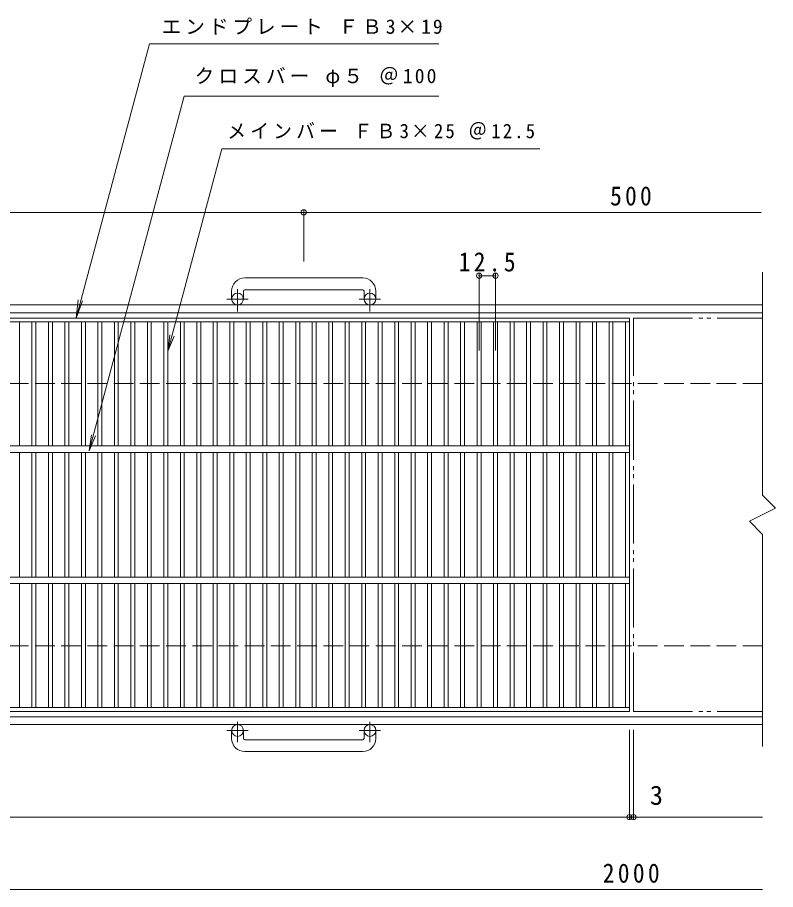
# Model space of a CAD drawing. Units: millimetres, scale not verified. Extents: x -872 to 874, y -687 to 533.
# Drawn here: x -294 to 285, y -132 to 533 of the extents above; entities that cross this region are included whole.
import ezdxf
from ezdxf.enums import TextEntityAlignment as Align

# ---------------------------------------------------------------- set-up
doc = ezdxf.new("R2010")
doc.units = ezdxf.units.MM
doc.header["$LTSCALE"] = 5
doc.header["$PDMODE"] = 32
doc.header["$PDSIZE"] = 4
for name, pattern in [('CHAIN1', [8, 5, -1, 1, -1]), ('DASHED3', [4, 3, -1]), ('DOUBLE_CHAIN2', [12.8, 9, -1, 0.6, -0.6, 0.6, -1])]:
    doc.linetypes.add(name, pattern=pattern)
for name, color, linetype, lineweight in [('A-1_ピット', 2, 'Continuous', 9), ('A-2_蓋', 3, 'Continuous', 9), ('A-4_寸法', 7, 'Continuous', 9)]:
    doc.layers.add(name, color=color, linetype=linetype, lineweight=lineweight)
doc.styles.add('ＭＳ ゴシック', font='')
doc.styles.get('ＭＳ ゴシック').set_extended_font_data('MS Gothic')

msp = doc.modelspace()

# ---------------------------------------------------------------- linework, layer by layer
at = {"layer": 'A-1_ピット'}
for p, q in [((-30.324, 334.569), (-120.324, 334.569)), ((274.676, 338.921), (274.676, 168.969)), ((-130.324, 324.569), (-130.324, 318.469)), ((-121.324, 324.569), (-121.324, 318.469)), ((-120.325, 325.569), (-30.324, 325.569)), ((-29.324, 324.569), (-29.324, 318.469)), ((-20.324, 324.569), (-20.324, 318.469)), ((274.676, 313.969), (-825.324, 313.969)), ((274.676, 307.969), (-825.324, 307.969)), ((274.676, 138.969), (274.676, -22.824)), ((274.676, -0.031), (-825.324, -0.031)), ((274.676, -6.031), (-825.324, -6.031)), ((-130.324, -16.632), (-130.324, -10.531)), ((-121.324, -16.632), (-121.324, -10.531)), ((-29.324, -16.632), (-29.324, -10.531)), ((-20.324, -16.632), (-20.324, -10.531)), ((-120.325, -17.631), (-30.324, -17.631)), ((-30.324, -26.631), (-120.324, -26.631))]:
    msp.add_line(p, q, dxfattribs=at)
at = {"layer": 'A-1_ピット', "linetype": 'CHAIN1'}
for p, q in [((-125.824, 308.862), (-125.824, 325.96)), ((-24.824, 308.862), (-24.824, 325.96)), ((-117.661, 318.469), (-134.068, 318.469)), ((-16.661, 318.469), (-33.068, 318.469)), ((-125.824, -3.924), (-125.824, -19.521)), ((-24.824, -3.924), (-24.824, -19.521)), ((-117.661, -10.531), (-134.068, -10.531)), ((-16.661, -10.531), (-33.068, -10.531))]:
    msp.add_line(p, q, dxfattribs=at)
at = {"layer": 'A-1_ピット', "linetype": 'DASHED3'}
for p, q in [((274.676, 253.969), (-825.324, 253.969)), ((274.676, 53.969), (-825.324, 53.969))]:
    msp.add_line(p, q, dxfattribs=at)
at = {"layer": 'A-1_ピット'}
msp.add_lwpolyline([(274.676, 168.969), (284.676, 158.969), (264.676, 148.969), (274.676, 138.969)], dxfattribs=at)
for centre in [(-125.824, 318.469), (-24.824, 318.469), (-125.824, -10.531), (-24.824, -10.531)]:
    msp.add_circle(centre, 4.5, dxfattribs=at)
for centre, radius, start, end in [((-120.324, 324.569), 10, 90, 180), ((-30.324, 324.569), 10, 0, 90), ((-120.325, 324.569), 1, 90, 180), ((-30.324, 324.569), 1, 0, 90), ((-120.324, -16.632), 10, 180, 270), ((-120.325, -16.632), 1, 180, 270), ((-30.324, -16.632), 10, 270, 0), ((-30.324, -16.632), 1, 270, 0)]:
    msp.add_arc(centre, radius, start, end, dxfattribs=at)
at = {"layer": 'A-2_蓋'}
for p, q in [((-823.824, 303.969), (173.177, 303.969)), ((-823.824, 300.97), (173.177, 300.97)), ((-292.283, 300.97), (-292.283, 206.469)), ((-282.703, 300.97), (-282.703, 206.469)), ((-279.703, 300.97), (-279.703, 206.469)), ((-270.123, 300.97), (-270.123, 206.469)), ((-267.123, 300.97), (-267.123, 206.469)), ((-257.543, 300.97), (-257.543, 206.469)), ((-254.543, 300.97), (-254.543, 206.469)), ((-244.963, 300.97), (-244.963, 206.469)), ((-241.963, 300.97), (-241.963, 206.469)), ((-232.383, 300.97), (-232.383, 206.469)), ((-229.383, 300.97), (-229.383, 206.469)), ((-219.803, 300.97), (-219.803, 206.469)), ((-216.803, 300.97), (-216.803, 206.469)), ((-207.223, 300.97), (-207.223, 206.469)), ((-204.223, 300.97), (-204.223, 206.469)), ((-194.643, 300.97), (-194.643, 206.469)), ((-191.643, 300.97), (-191.643, 206.469)), ((-182.063, 300.97), (-182.063, 206.469)), ((-179.063, 300.97), (-179.063, 206.469)), ((-169.483, 300.97), (-169.483, 206.469)), ((-166.483, 300.97), (-166.483, 206.469)), ((-156.903, 300.97), (-156.903, 206.469)), ((-153.903, 300.97), (-153.903, 206.469)), ((-144.323, 300.97), (-144.323, 206.469)), ((-141.323, 300.97), (-141.323, 206.469)), ((-131.743, 300.97), (-131.743, 206.469)), ((-128.743, 300.97), (-128.743, 206.469)), ((-119.163, 300.97), (-119.163, 206.469)), ((-116.163, 300.97), (-116.163, 206.469)), ((-106.583, 300.97), (-106.583, 206.469)), ((-103.583, 300.97), (-103.583, 206.469)), ((-94.003, 300.97), (-94.003, 206.469)), ((-91.003, 300.97), (-91.003, 206.469)), ((-81.423, 300.97), (-81.423, 206.469)), ((-78.423, 300.97), (-78.423, 206.469)), ((-68.843, 300.97), (-68.843, 206.469)), ((-65.843, 300.97), (-65.843, 206.469)), ((-56.263, 300.97), (-56.263, 206.469)), ((-53.263, 300.97), (-53.263, 206.469)), ((-43.683, 300.97), (-43.683, 206.469)), ((-40.683, 300.97), (-40.683, 206.469)), ((-31.103, 300.97), (-31.103, 206.469)), ((-28.103, 300.97), (-28.103, 206.469)), ((-18.523, 300.97), (-18.523, 206.469)), ((-15.523, 300.97), (-15.523, 206.469)), ((-5.943, 300.97), (-5.943, 206.469)), ((-2.943, 300.97), (-2.943, 206.469)), ((6.637, 300.97), (6.637, 206.469)), ((9.637, 300.97), (9.637, 206.469)), ((19.217, 300.97), (19.217, 206.469)), ((22.217, 300.97), (22.217, 206.469)), ((31.797, 300.97), (31.797, 206.469)), ((34.797, 300.97), (34.797, 206.469)), ((44.377, 300.97), (44.377, 206.469)), ((47.377, 300.97), (47.377, 206.469)), ((56.957, 300.97), (56.957, 206.469)), ((59.957, 300.97), (59.957, 206.469)), ((69.537, 300.97), (69.537, 206.469)), ((72.537, 300.97), (72.537, 206.469)), ((82.117, 300.97), (82.117, 206.469)), ((85.117, 300.97), (85.117, 206.469)), ((94.697, 300.97), (94.697, 206.469)), ((97.697, 300.97), (97.697, 206.469)), ((107.277, 300.97), (107.277, 206.469)), ((110.277, 300.97), (110.277, 206.469)), ((119.857, 300.97), (119.857, 206.469)), ((122.857, 300.97), (122.857, 206.469)), ((132.437, 300.97), (132.437, 206.469)), ((135.437, 300.97), (135.437, 206.469)), ((145.017, 300.97), (145.017, 206.469)), ((148.017, 300.97), (148.017, 206.469)), ((157.597, 300.97), (157.597, 206.469)), ((160.597, 300.97), (160.597, 206.469)), ((170.177, 300.97), (170.177, 206.469)), ((173.177, 303.969), (173.177, 3.969)), ((-823.824, 206.469), (173.177, 206.469)), ((-823.824, 201.469), (173.177, 201.469)), ((-292.283, 201.469), (-292.283, 106.469)), ((-282.703, 201.469), (-282.703, 106.469)), ((-279.703, 201.469), (-279.703, 106.469)), ((-270.123, 201.469), (-270.123, 106.469)), ((-267.123, 201.469), (-267.123, 106.469)), ((-257.543, 201.469), (-257.543, 106.469)), ((-254.543, 201.469), (-254.543, 106.469)), ((-244.963, 201.469), (-244.963, 106.469)), ((-241.963, 201.469), (-241.963, 106.469)), ((-232.383, 201.469), (-232.383, 106.469)), ((-229.383, 201.469), (-229.383, 106.469)), ((-219.803, 201.469), (-219.803, 106.469)), ((-216.803, 201.469), (-216.803, 106.469)), ((-207.223, 201.469), (-207.223, 106.469)), ((-204.223, 201.469), (-204.223, 106.469)), ((-194.643, 201.469), (-194.643, 106.469)), ((-191.643, 201.469), (-191.643, 106.469)), ((-182.063, 201.469), (-182.063, 106.469)), ((-179.063, 201.469), (-179.063, 106.469)), ((-169.483, 201.469), (-169.483, 106.469)), ((-166.483, 201.469), (-166.483, 106.469)), ((-156.903, 201.469), (-156.903, 106.469)), ((-153.903, 201.469), (-153.903, 106.469)), ((-144.323, 201.469), (-144.323, 106.469)), ((-141.323, 201.469), (-141.323, 106.469)), ((-131.743, 201.469), (-131.743, 106.469)), ((-128.743, 201.469), (-128.743, 106.469)), ((-119.163, 201.469), (-119.163, 106.469)), ((-116.163, 201.469), (-116.163, 106.469)), ((-106.583, 201.469), (-106.583, 106.469)), ((-103.583, 201.469), (-103.583, 106.469)), ((-94.003, 201.469), (-94.003, 106.469)), ((-91.003, 201.469), (-91.003, 106.469)), ((-81.423, 201.469), (-81.423, 106.469)), ((-78.423, 201.469), (-78.423, 106.469)), ((-68.843, 201.469), (-68.843, 106.469)), ((-65.843, 201.469), (-65.843, 106.469)), ((-56.263, 201.469), (-56.263, 106.469)), ((-53.263, 201.469), (-53.263, 106.469)), ((-43.683, 201.469), (-43.683, 106.469)), ((-40.683, 201.469), (-40.683, 106.469)), ((-31.103, 201.469), (-31.103, 106.469)), ((-28.103, 201.469), (-28.103, 106.469)), ((-18.523, 201.469), (-18.523, 106.469)), ((-15.523, 201.469), (-15.523, 106.469)), ((-5.943, 201.469), (-5.943, 106.469)), ((-2.943, 201.469), (-2.943, 106.469)), ((6.637, 201.469), (6.637, 106.469)), ((9.637, 201.469), (9.637, 106.469)), ((19.217, 201.469), (19.217, 106.469)), ((22.217, 201.469), (22.217, 106.469)), ((31.797, 201.469), (31.797, 106.469)), ((34.797, 201.469), (34.797, 106.469)), ((44.377, 201.469), (44.377, 106.469)), ((47.377, 201.469), (47.377, 106.469)), ((56.957, 201.469), (56.957, 106.469)), ((59.957, 201.469), (59.957, 106.469)), ((69.537, 201.469), (69.537, 106.469)), ((72.537, 201.469), (72.537, 106.469)), ((82.117, 201.469), (82.117, 106.469)), ((85.117, 201.469), (85.117, 106.469)), ((94.697, 201.469), (94.697, 106.469)), ((97.697, 201.469), (97.697, 106.469)), ((107.277, 201.469), (107.277, 106.469)), ((110.277, 201.469), (110.277, 106.469)), ((119.857, 201.469), (119.857, 106.469)), ((122.857, 201.469), (122.857, 106.469)), ((132.437, 201.469), (132.437, 106.469)), ((135.437, 201.469), (135.437, 106.469)), ((145.017, 201.469), (145.017, 106.469)), ((148.017, 201.469), (148.017, 106.469)), ((157.597, 201.469), (157.597, 106.469)), ((160.597, 201.469), (160.597, 106.469)), ((170.177, 201.469), (170.177, 106.469)), ((-823.824, 106.469), (173.177, 106.469)), ((-823.824, 101.469), (173.177, 101.469)), ((-292.283, 101.469), (-292.283, 6.969)), ((-282.703, 101.469), (-282.703, 6.969)), ((-279.703, 101.469), (-279.703, 6.969)), ((-270.123, 101.469), (-270.123, 6.969)), ((-267.123, 101.469), (-267.123, 6.969)), ((-257.543, 101.469), (-257.543, 6.969)), ((-254.543, 101.469), (-254.543, 6.969)), ((-244.963, 101.469), (-244.963, 6.969)), ((-241.963, 101.469), (-241.963, 6.969)), ((-232.383, 101.469), (-232.383, 6.969)), ((-229.383, 101.469), (-229.383, 6.969)), ((-219.803, 101.469), (-219.803, 6.969)), ((-216.803, 101.469), (-216.803, 6.969)), ((-207.223, 101.469), (-207.223, 6.969)), ((-204.223, 101.469), (-204.223, 6.969)), ((-194.643, 101.469), (-194.643, 6.969)), ((-191.643, 101.469), (-191.643, 6.969)), ((-182.063, 101.469), (-182.063, 6.969)), ((-179.063, 101.469), (-179.063, 6.969)), ((-169.483, 101.469), (-169.483, 6.969)), ((-166.483, 101.469), (-166.483, 6.969)), ((-156.903, 101.469), (-156.903, 6.969)), ((-153.903, 101.469), (-153.903, 6.969)), ((-144.323, 101.469), (-144.323, 6.969)), ((-141.323, 101.469), (-141.323, 6.969)), ((-131.743, 101.469), (-131.743, 6.969)), ((-128.743, 101.469), (-128.743, 6.969)), ((-119.163, 101.469), (-119.163, 6.969)), ((-116.163, 101.469), (-116.163, 6.969)), ((-106.583, 101.469), (-106.583, 6.969)), ((-103.583, 101.469), (-103.583, 6.969)), ((-94.003, 101.469), (-94.003, 6.969)), ((-91.003, 101.469), (-91.003, 6.969)), ((-81.423, 101.469), (-81.423, 6.969)), ((-78.423, 101.469), (-78.423, 6.969)), ((-68.843, 101.469), (-68.843, 6.969)), ((-65.843, 101.469), (-65.843, 6.969)), ((-56.263, 101.469), (-56.263, 6.969)), ((-53.263, 101.469), (-53.263, 6.969)), ((-43.683, 101.469), (-43.683, 6.969)), ((-40.683, 101.469), (-40.683, 6.969)), ((-31.103, 101.469), (-31.103, 6.969)), ((-28.103, 101.469), (-28.103, 6.969)), ((-18.523, 101.469), (-18.523, 6.969)), ((-15.523, 101.469), (-15.523, 6.969)), ((-5.943, 101.469), (-5.943, 6.969)), ((-2.943, 101.469), (-2.943, 6.969)), ((6.637, 101.469), (6.637, 6.969)), ((9.637, 101.469), (9.637, 6.969)), ((19.217, 101.469), (19.217, 6.969)), ((22.217, 101.469), (22.217, 6.969)), ((31.797, 101.469), (31.797, 6.969)), ((34.797, 101.469), (34.797, 6.969)), ((44.377, 101.469), (44.377, 6.969)), ((47.377, 101.469), (47.377, 6.969)), ((56.957, 101.469), (56.957, 6.969)), ((59.957, 101.469), (59.957, 6.969)), ((69.537, 101.469), (69.537, 6.969)), ((72.537, 101.469), (72.537, 6.969)), ((82.117, 101.469), (82.117, 6.969)), ((85.117, 101.469), (85.117, 6.969)), ((94.697, 101.469), (94.697, 6.969)), ((97.697, 101.469), (97.697, 6.969)), ((107.277, 101.469), (107.277, 6.969)), ((110.277, 101.469), (110.277, 6.969)), ((119.857, 101.469), (119.857, 6.969)), ((122.857, 101.469), (122.857, 6.969)), ((132.437, 101.469), (132.437, 6.969)), ((135.437, 101.469), (135.437, 6.969)), ((145.017, 101.469), (145.017, 6.969)), ((148.017, 101.469), (148.017, 6.969)), ((157.597, 101.469), (157.597, 6.969)), ((160.597, 101.469), (160.597, 6.969)), ((170.177, 101.469), (170.177, 6.969)), ((173.177, 6.969), (-823.824, 6.969)), ((173.177, 3.969), (-823.824, 3.969))]:
    msp.add_line(p, q, dxfattribs=at)
at = {"layer": 'A-2_蓋', "linetype": 'DOUBLE_CHAIN2'}
for p, q in [((176.176, 3.969), (176.176, 303.969)), ((176.176, 303.969), (274.676, 303.969)), ((176.176, 3.969), (274.676, 3.969))]:
    msp.add_line(p, q, dxfattribs=at)
at = {"layer": 'A-4_寸法'}
for p, q in [((-239.025, 202.609), (-166.555, 473.069)), ((-166.555, 473.069), (27.674, 473.069)), ((-179.063, 278.719), (-137.705, 433.069)), ((-137.705, 433.069), (104.92, 433.069)), ((-75.324, 347.069), (-75.324, 386.069)), ((-825.324, 384.569), (273.675, 384.569)), ((58.457, 279.117), (58.457, 337.753)), ((58.457, 336.253), (71.037, 336.253)), ((71.037, 279.117), (71.037, 337.753)), ((-248.991, 303.969), (-247.359, 317.863)), ((-248.991, 303.969), (-244.207, 317.018)), ((-179.063, 278.719), (-177.431, 291.112)), ((-179.063, 278.719), (-174.279, 290.268)), ((-239.025, 202.609), (-237.393, 215.002)), ((-239.025, 202.609), (-234.241, 214.157)), ((173.177, -10.03), (173.177, -78.131)), ((176.176, -10.031), (176.176, -78.131)), ((-872.323, -76.631), (274.676, -76.631)), ((-825.324, -131.838), (274.676, -131.838))]:
    msp.add_line(p, q, dxfattribs=at)
msp.add_lwpolyline([(-248.991, 303.969), (-192.962, 513.069), (27.674, 513.069)], dxfattribs=at)
for p in [(-75.324, 384.569), (58.457, 336.253), (71.037, 336.253), (173.177, -76.631), (176.176, -76.631)]:
    msp.add_point(p, dxfattribs=at)

# ---------------------------------------------------------------- texts
at = {"layer": 'A-4_寸法', "color": 2, "style": 'ＭＳ ゴシック'}
msp.add_text('3', height=14.66, dxfattribs=at).set_placement((188.779, -71.631), align=Align.BOTTOM_LEFT)
at = {"layer": 'A-4_寸法', "char_height": 11, "attachment_point": 7, "style": 'ＭＳ ゴシック'}
for s, insert in [('\\T1.2;エンドプレート\\~ＦＢ3×19', (-183.768, 520.069)), ('\\T1.21;クロスバー\\~φ５\\~＠100', (-158.64, 480.069)), ('\\T1.23;\\W0.95;メインバー\\~ＦＢ3×25\\~＠12.5', (-133.659, 440.069))]:
    msp.add_mtext(s, dxfattribs=dict(at, insert=insert))
at = {"layer": 'A-4_寸法', "color": 2, "char_height": 14.66, "attachment_point": 7, "style": 'ＭＳ ゴシック'}
for s, insert in [('\\T1.27;\\W0.9;500', (158.426, 389.569)), ('\\T1.28;\\W0.9;12.5', (42.872, 339.253)), ('\\T1.28;\\W0.9;2000', (152.801, -126.838))]:
    msp.add_mtext(s, dxfattribs=dict(at, insert=insert))

doc.saveas('drawing.dxf')
